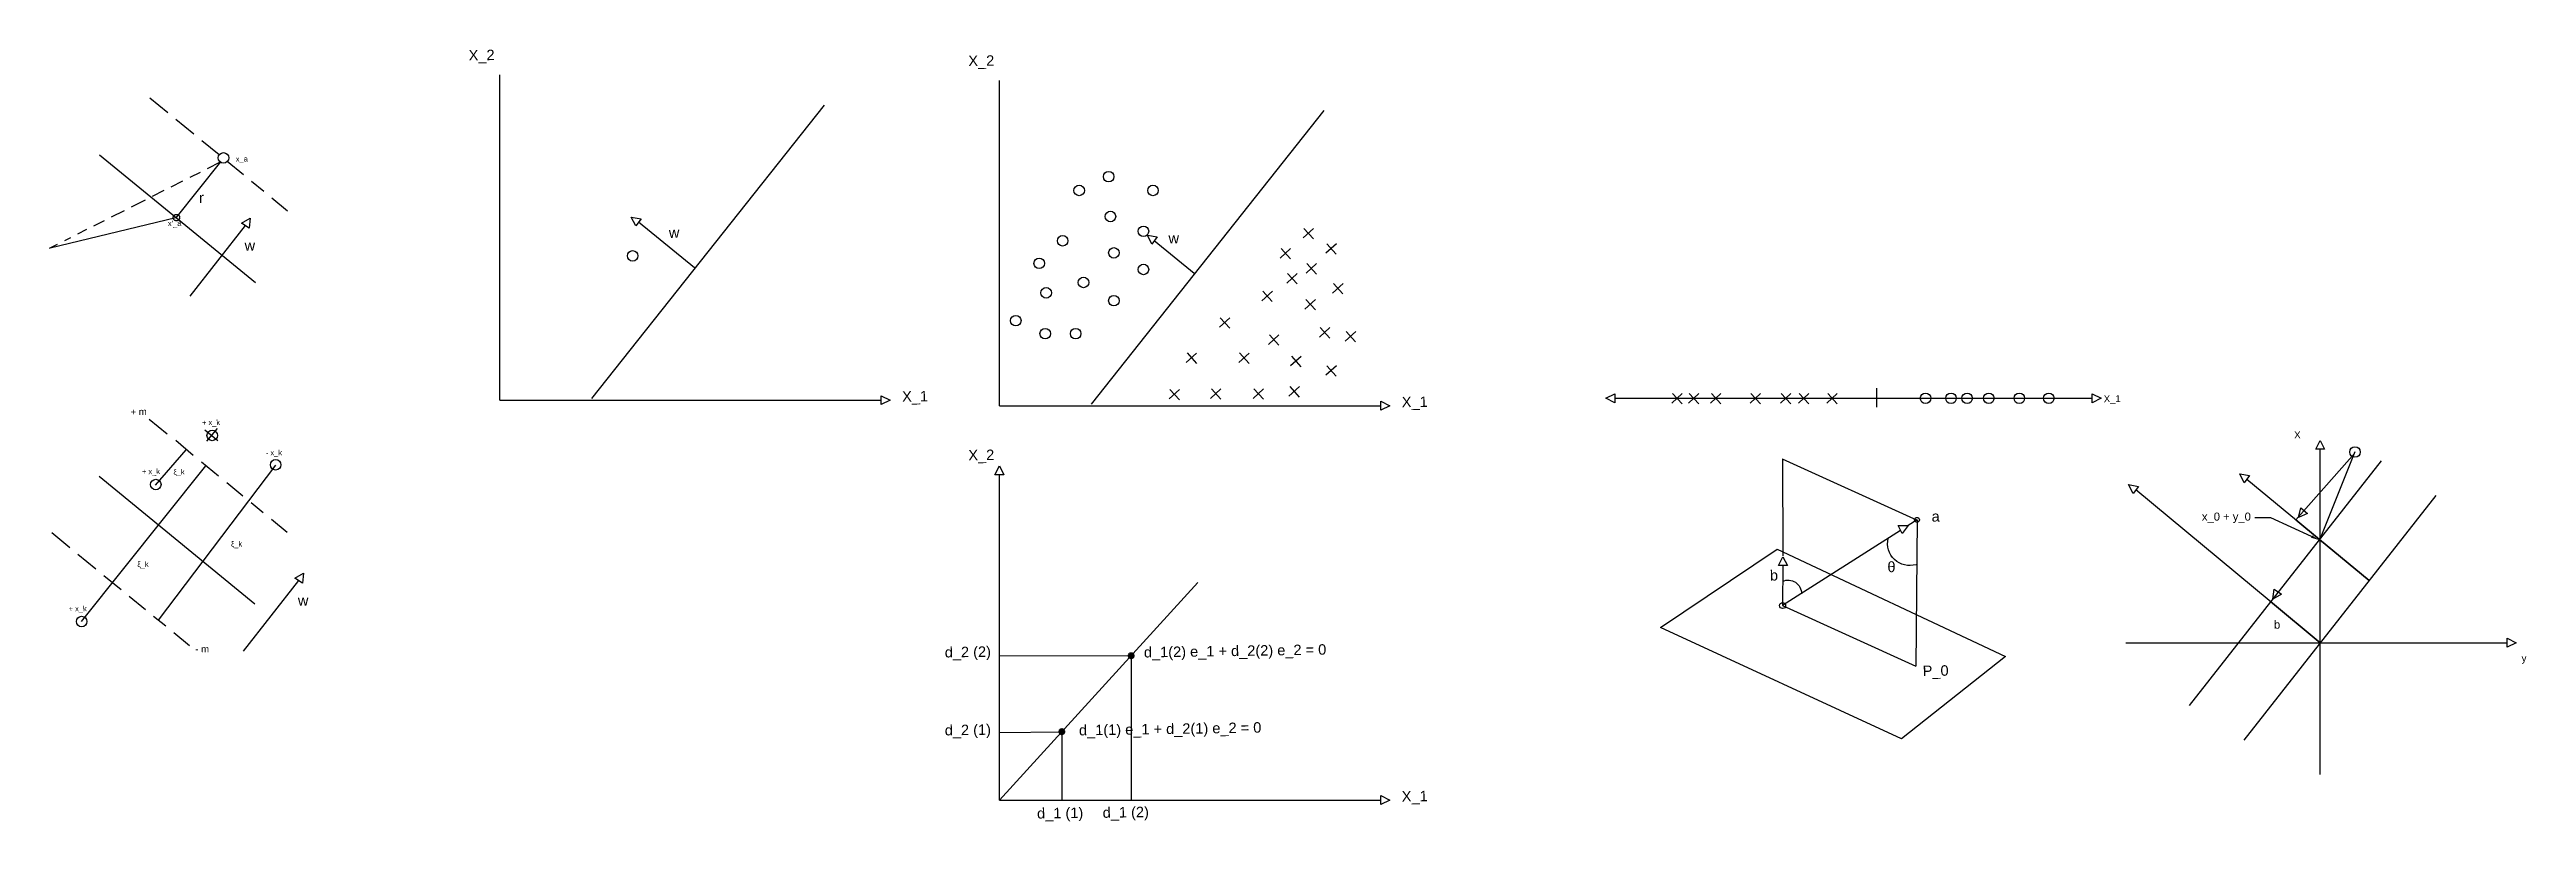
# Model space of a CAD drawing. Header units: inches. Extents: x -18.4 to 37, y 9.9 to 27.1.
import ezdxf
from ezdxf import colors
from ezdxf.entities.mleader import LeaderData, LeaderLine
from ezdxf.math import Vec2, Vec3

# ---------------------------------------------------------------- set-up
doc = ezdxf.new("R2010")
doc.units = ezdxf.units.IN
doc.header["$MEASUREMENT"] = 0
doc.linetypes.add('ACAD_ISO02W100', pattern=[15, 12, -3])
doc.styles.get("Standard").update_dxf_attribs({"font": 'arial.ttf'})

msp = doc.modelspace()

# ---------------------------------------------------------------- linework, layer by layer
for p, q in [((-8.351, 19.291), (-8.351, 26.575)), ((2.841, 19.166), (2.841, 26.45)), ((-1.086, 25.901), (-6.295, 19.328)), ((10.106, 25.776), (4.897, 19.203)), ((-14.606, 24.626), (-15.607, 23.377)), ((-14.131, 23.253), (-13.938, 23.367)), ((-13.938, 23.367), (-13.963, 23.145)), ((-5.404, 23.392), (-5.184, 23.352)), ((-5.304, 23.192), (-5.404, 23.392)), ((-5.184, 23.352), (-5.304, 23.192)), ((-5.184, 23.352), (-5.304, 23.192)), ((-14.05, 23.199), (-15.291, 21.621)), ((-13.963, 23.145), (-14.131, 23.253)), ((-13.963, 23.145), (-14.131, 23.253)), ((6.155, 22.987), (6.375, 22.947)), ((6.255, 22.787), (6.155, 22.987)), ((6.375, 22.947), (6.255, 22.787)), ((6.375, 22.947), (6.255, 22.787)), ((9.874, 23.138), (9.641, 22.924)), ((9.659, 23.138), (9.873, 22.905)), ((10.388, 22.794), (10.155, 22.58)), ((10.173, 22.794), (10.387, 22.561)), ((9.364, 22.687), (9.131, 22.473)), ((9.149, 22.688), (9.362, 22.455)), ((9.943, 22.349), (9.71, 22.135)), ((9.728, 22.349), (9.942, 22.116)), ((8.954, 21.731), (8.72, 21.517)), ((8.739, 21.731), (8.952, 21.498)), ((9.51, 22.126), (9.277, 21.913)), ((9.295, 22.127), (9.509, 21.894)), ((10.537, 21.904), (10.304, 21.69)), ((10.322, 21.904), (10.535, 21.671)), ((8.001, 21.137), (7.768, 20.924)), ((7.786, 21.138), (8, 20.905)), ((9.918, 21.545), (9.685, 21.332)), ((9.703, 21.546), (9.917, 21.313)), ((9.102, 20.754), (8.869, 20.541)), ((8.887, 20.755), (9.101, 20.522)), ((10.24, 20.915), (10.007, 20.701)), ((10.025, 20.916), (10.239, 20.682)), ((10.821, 20.828), (10.588, 20.615)), ((10.606, 20.829), (10.82, 20.596)), ((7.259, 20.346), (7.026, 20.133)), ((7.044, 20.347), (7.258, 20.114)), ((8.434, 20.346), (8.201, 20.133)), ((8.219, 20.347), (8.433, 20.114)), ((9.597, 20.272), (9.364, 20.059)), ((9.382, 20.273), (9.595, 20.04)), ((10.388, 20.062), (10.155, 19.848)), ((10.173, 20.063), (10.387, 19.83)), ((6.876, 19.531), (6.642, 19.317)), ((6.661, 19.531), (6.874, 19.298)), ((7.803, 19.543), (7.57, 19.329)), ((7.588, 19.544), (7.802, 19.311)), ((8.756, 19.543), (8.522, 19.329)), ((8.541, 19.544), (8.754, 19.311)), ((9.56, 19.593), (9.326, 19.379)), ((9.345, 19.593), (9.558, 19.36)), ((16.425, 19.333), (16.625, 19.433)), ((16.625, 19.433), (16.625, 19.233)), ((16.625, 19.433), (16.625, 19.233)), ((18.131, 19.44), (17.898, 19.226)), ((17.916, 19.44), (18.13, 19.207)), ((18.504, 19.44), (18.271, 19.226)), ((18.289, 19.44), (18.503, 19.207)), ((19.002, 19.44), (18.769, 19.226)), ((18.787, 19.44), (19, 19.207)), ((19.887, 19.44), (19.654, 19.226)), ((19.672, 19.44), (19.885, 19.207)), ((20.567, 19.44), (20.334, 19.226)), ((20.352, 19.44), (20.566, 19.207)), ((20.971, 19.44), (20.738, 19.226)), ((20.756, 19.44), (20.97, 19.207)), ((21.607, 19.44), (21.374, 19.226)), ((21.392, 19.44), (21.606, 19.207)), ((27.317, 19.233), (27.317, 19.433)), ((27.317, 19.233), (27.317, 19.433)), ((27.317, 19.433), (27.517, 19.333)), ((-8.351, 19.291), (0.192, 19.291)), ((0.192, 19.191), (0.192, 19.391)), ((0.192, 19.191), (0.192, 19.391)), ((0.192, 19.391), (0.392, 19.291)), ((0.392, 19.291), (0.192, 19.191)), ((2.841, 19.166), (11.384, 19.166)), ((11.384, 19.066), (11.384, 19.266)), ((11.384, 19.066), (11.384, 19.266)), ((11.384, 19.266), (11.584, 19.166)), ((11.584, 19.166), (11.384, 19.066)), ((16.625, 19.233), (16.425, 19.333)), ((16.625, 19.333), (27.317, 19.333)), ((27.517, 19.333), (27.317, 19.233)), ((32.322, 18.191), (32.422, 18.391)), ((32.422, 18.391), (32.522, 18.191)), ((2.741, 17.619), (2.841, 17.819)), ((2.841, 17.819), (2.941, 17.619)), ((33.789, 17.934), (29.488, 12.454)), ((32.522, 18.191), (32.322, 18.191)), ((32.522, 18.191), (32.322, 18.191)), ((32.423, 10.906), (32.423, 18.19)), ((2.941, 17.619), (2.741, 17.619)), ((2.941, 17.619), (2.741, 17.619)), ((2.841, 10.335), (2.841, 17.619)), ((28.131, 17.4), (28.351, 17.36)), ((28.231, 17.2), (28.131, 17.4)), ((28.351, 17.36), (28.231, 17.2)), ((28.351, 17.36), (28.231, 17.2)), ((30.623, 17.641), (30.843, 17.601)), ((30.723, 17.441), (30.623, 17.641)), ((30.843, 17.601), (30.723, 17.441)), ((30.843, 17.601), (30.723, 17.441)), ((35.016, 17.157), (30.715, 11.677)), ((31.934, 16.665), (31.986, 16.883)), ((32.139, 16.755), (31.934, 16.665)), ((31.986, 16.883), (32.139, 16.755)), ((31.986, 16.883), (32.139, 16.755)), ((23.022, 16.373), (20.382, 14.692)), ((23.058, 16.302), (22.969, 16.481)), ((23.058, 16.302), (22.969, 16.481)), ((22.969, 16.481), (23.192, 16.481)), ((23.192, 16.481), (23.058, 16.302)), ((23.393, 16.609), (23.192, 16.481)), ((23.393, 16.609), (23.364, 13.334)), ((17.651, 14.202), (20.263, 15.957)), ((20.263, 15.957), (25.374, 13.549)), ((20.29, 15.585), (20.39, 15.785)), ((20.49, 15.585), (20.29, 15.585)), ((20.49, 15.585), (20.29, 15.585)), ((20.39, 15.585), (20.382, 14.692)), ((20.39, 15.785), (20.49, 15.585)), ((-12.856, 15.249), (-14.097, 13.671)), ((-12.937, 15.303), (-12.744, 15.417)), ((-12.769, 15.195), (-12.937, 15.303)), ((-12.769, 15.195), (-12.937, 15.303)), ((-12.744, 15.417), (-12.769, 15.195)), ((2.841, 10.335), (7.287, 15.205)), ((31.36, 14.837), (31.393, 15.058)), ((31.393, 15.058), (31.556, 14.943)), ((31.393, 15.058), (31.556, 14.943)), ((20.382, 14.692), (23.364, 13.334)), ((31.556, 14.943), (31.36, 14.837)), ((23.046, 11.707), (17.651, 14.202)), ((36.613, 13.757), (36.613, 13.957)), ((36.613, 13.757), (36.613, 13.957)), ((36.613, 13.957), (36.813, 13.857)), ((2.841, 13.573), (5.792, 13.567)), ((5.792, 13.567), (5.792, 10.335)), ((25.374, 13.549), (23.046, 11.707)), ((28.072, 13.856), (36.615, 13.856)), ((36.813, 13.857), (36.613, 13.757)), ((2.841, 11.847), (4.239, 11.866)), ((4.239, 11.866), (4.239, 10.335)), ((2.841, 10.335), (11.384, 10.335)), ((11.384, 10.235), (11.384, 10.435)), ((11.384, 10.235), (11.384, 10.435)), ((11.384, 10.435), (11.584, 10.335)), ((11.584, 10.335), (11.384, 10.235))]:
    msp.add_line(p, q)
at = {"linetype": 'ACAD_ISO02W100'}
for p, q in [((-15.784, 25.724), (-16.189, 26.055)), ((-15.203, 25.248), (-15.602, 25.574)), ((-14.634, 24.783), (-15.02, 25.099)), ((-13.821, 21.92), (-17.313, 24.779)), ((-14.897, 24.479), (-14.606, 24.626)), ((-14.091, 24.338), (-14.452, 24.634)), ((-16.13, 23.857), (-15.864, 23.991)), ((-15.706, 24.071), (-15.445, 24.203)), ((-15.287, 24.282), (-15.054, 24.4)), ((-13.636, 23.966), (-13.909, 24.189)), ((-15.606, 23.376), (-18.42, 22.694)), ((-17.439, 23.196), (-17.203, 23.315)), ((-17.045, 23.395), (-16.756, 23.541)), ((-16.599, 23.62), (-16.287, 23.778)), ((-13.1, 23.527), (-13.454, 23.816)), ((-18.433, 22.694), (-18.252, 22.786)), ((-18.094, 22.865), (-17.957, 22.934)), ((-17.8, 23.014), (-17.596, 23.117)), ((-3.986, 22.251), (-5.245, 23.275)), ((7.206, 22.127), (6.308, 22.857)), ((-15.796, 18.527), (-16.2, 18.859)), ((-15.214, 18.051), (-15.605, 18.387)), ((-14.646, 17.586), (-15.032, 17.902)), ((20.371, 17.978), (23.397, 16.605)), ((20.383, 17.976), (20.386, 15.806)), ((33.188, 18.095), (31.879, 16.607)), ((-13.833, 14.724), (-17.325, 17.582)), ((-14.102, 17.141), (-14.463, 17.437)), ((32.423, 13.856), (28.29, 17.282)), ((33.523, 15.254), (30.779, 17.513)), ((-13.648, 16.769), (-13.92, 16.992)), ((-17.98, 15.985), (-18.385, 16.316)), ((-13.111, 16.33), (-13.465, 16.62)), ((-17.398, 15.509), (-17.797, 15.835)), ((-16.83, 15.043), (-17.216, 15.359)), ((-16.286, 14.598), (-16.647, 14.894)), ((-15.832, 14.227), (-16.104, 14.449)), ((-15.295, 13.788), (-15.649, 14.077))]:
    msp.add_line(p, q, dxfattribs=at)
at = {"color": 242, "true_color": 0xcd2027}
msp.add_line((22.489, 19.557), (22.489, 19.132), dxfattribs=at)
at = {"color": 240, "linetype": 'ACAD_ISO02W100', "true_color": 0xed1f24}
for p, q in [((-14.952, 18.629), (-14.666, 18.384)), ((-14.913, 18.373), (-14.672, 18.657))]:
    msp.add_line(p, q, dxfattribs=at)
at = {"color": 3, "linetype": 'ACAD_ISO02W100'}
for p, q in [((-17.719, 14.332), (-14.933, 17.822)), ((-16.058, 17.39), (-15.376, 18.182)), ((-13.369, 17.837), (-16.001, 14.365))]:
    msp.add_line(p, q, dxfattribs=at)
at = {"color": 5, "linetype": 'ACAD_ISO02W100'}
for p, q in [((33.202, 18.137), (32.423, 16.193)), ((32.423, 13.856), (32.422, 16.156))]:
    msp.add_line(p, q, dxfattribs=at)
at = {"color": 3, "linetype": 'ACAD_ISO02W100', "lineweight": 35}
msp.add_line((32.406, 16.173), (31.879, 16.607), dxfattribs=at)
at = {"color": 6, "linetype": 'ACAD_ISO02W100', "lineweight": 35}
for p, q in [((33.523, 15.253), (32.406, 16.173)), ((32.421, 13.858), (31.311, 14.778))]:
    msp.add_line(p, q, dxfattribs=at)
for points in [[(23.371, 15.606, -0.573536), (22.747, 16.195)], [(20.382, 15.235, -0.547864), (20.804, 14.956)]]:
    msp.add_lwpolyline(points, format="xyb")
for centre, radius in [((-14.537, 24.716), 0.118), ((5.288, 24.297), 0.118), ((4.627, 23.987), 0.118), ((6.28, 23.987), 0.118), ((5.327, 23.404), 0.118), ((4.257, 22.86), 0.118), ((6.066, 23.073), 0.118), ((-5.373, 22.522), 0.118), ((3.732, 22.354), 0.118), ((5.405, 22.589), 0.118), ((6.066, 22.218), 0.118), ((3.888, 21.694), 0.118), ((4.724, 21.927), 0.118), ((5.405, 21.519), 0.118), ((3.207, 21.072), 0.118), ((3.868, 20.781), 0.118), ((4.549, 20.781), 0.118), ((23.585, 19.333), 0.118), ((24.155, 19.333), 0.118), ((24.514, 19.333), 0.118), ((24.999, 19.333), 0.118), ((25.685, 19.333), 0.118), ((26.343, 19.333), 0.118), ((-14.789, 18.501), 0.118), ((-13.369, 17.843), 0.118), ((33.202, 18.129), 0.118), ((-16.054, 17.4), 0.118), ((23.393, 16.609), 0.0553), ((-17.714, 14.332), 0.118), ((20.382, 14.692), 0.0686)]:
    msp.add_circle(centre, radius)
at = {"linetype": 'ACAD_ISO02W100'}
msp.add_circle((-15.591, 23.38), 0.0725, dxfattribs=at)
at = {"color": 1, "lineweight": 211}
msp.add_circle((5.792, 13.567), 0.0463, dxfattribs=at)
at = {"color": 5, "lineweight": 211}
msp.add_circle((4.239, 11.866), 0.0463, dxfattribs=at)

# ---------------------------------------------------------------- texts
for s, height, p in [('X_2', 0.2338, (-9.045, 26.898)), ('X_2', 0.2338, (2.146, 26.773)), ('x_a', 0.1194, (-14.261, 24.632)), ('r', 0.234, (-15.085, 23.707)), ("x'_a", 0.1194, (-15.782, 23.19)), ('w', 0.234, (-14.063, 22.637)), ('w', 0.234, (-4.561, 22.924)), ('w', 0.234, (6.63, 22.799)), ('X_1', 0.2338, (0.663, 19.256)), ('+ m', 0.1525, (-16.617, 18.952)), ('X_1', 0.2338, (11.854, 19.131)), ('X_1', 0.1516, (27.578, 19.245)), ('+ x_k', 0.1194, (-15.016, 18.729)), ('X', 0.159, (31.839, 18.433)), ('+ x_k', 0.1194, (-16.361, 17.63)), ('- x_k', 0.1194, (-13.587, 18.052)), ('X_2', 0.2338, (2.146, 17.942)), ('ξ_k', 0.1194, (-15.657, 17.623)), ('a', 0.234, (23.721, 16.57)), ('ξ_k', 0.1194, (-14.369, 16.008)), ('ξ_k', 0.1194, (-16.465, 15.554)), ('θ', 0.234, (22.731, 15.438)), ('b', 0.234, (20.1, 15.251)), ('+ x_k', 0.1194, (-18.003, 14.559)), ('w', 0.234, (-12.869, 14.687)), ('b', 0.182, (31.387, 14.173)), ('- m', 0.1525, (-15.167, 13.639)), ('d_2 (2)', 0.2338, (1.619, 13.528)), ('P_0', 0.2338, (23.521, 13.112)), ('y', 0.159, (36.934, 13.433)), ('d_2 (1)', 0.2338, (1.619, 11.782)), ('X_1', 0.2338, (11.854, 10.3)), ('d_1 (1)', 0.2338, (3.686, 9.92)), ('d_1 (2)', 0.2338, (5.156, 9.937))]:
    msp.add_text(s, height=height, rotation=0.8945).set_placement(p)
at = {"color": 242, "true_color": 0xcd2027}
msp.add_text('d_1(2) e_1 + d_2(2) e_2 = 0', height=0.23378, rotation=0.8945, dxfattribs=at).set_placement((6.079, 13.528))
at = {"color": 5}
msp.add_text('d_1(1) e_1 + d_2(1) e_2 = 0', height=0.23378, rotation=0.8945, dxfattribs=at).set_placement((4.625, 11.782))

# ---------------------------------------------------------------- leaders
at = {"linetype": 'ACAD_ISO02W100'}
ml = msp.add_multileader_mtext('Standard', dxfattribs=at)
ml.set_content('x_0 + y_0', color=256)
ml.set_leader_properties()
ml.build(insert=Vec2(0, 0))
ml.multileader.update_dxf_attribs({"dogleg_length": 0.36, "arrow_head_size": 0.18})
ctx = ml.context
ctx.base_point, ctx.char_height, ctx.arrow_head_size, ctx.landing_gap_size, ctx.plane_origin = Vec3(29.697, 16.656), 0.18, 0.18, 0.09, Vec3(32.404, 16.188)
ctx.text_align_type = 2
notes = []
notes.append((ctx, [(0, (1, 1, 0), (31.32, 16.656), (-1, 0), 0.36, [(0, [(32.392, 16.161)], 0, [])])]))
ctx.mtext.insert, ctx.mtext.alignment, ctx.mtext.flow_direction = Vec3(30.87, 16.773), 3, 5
for ctx, leaders in notes:
    for number, flags, end, landing, length, lines in leaders:
        leader = LeaderData()
        leader.index, (leader.has_last_leader_line, leader.has_dogleg_vector, leader.attachment_direction) = number, flags
        leader.last_leader_point, leader.dogleg_vector, leader.dogleg_length = Vec3(end), Vec3(landing), length
        for number, points, colour, breaks in lines:
            line = LeaderLine()
            line.index, line.vertices, line.color, line.breaks = number, Vec3.list(points), colors.encode_raw_color(colour), breaks
            leader.lines.append(line)
        ctx.leaders.append(leader)

doc.saveas('drawing.dxf')
